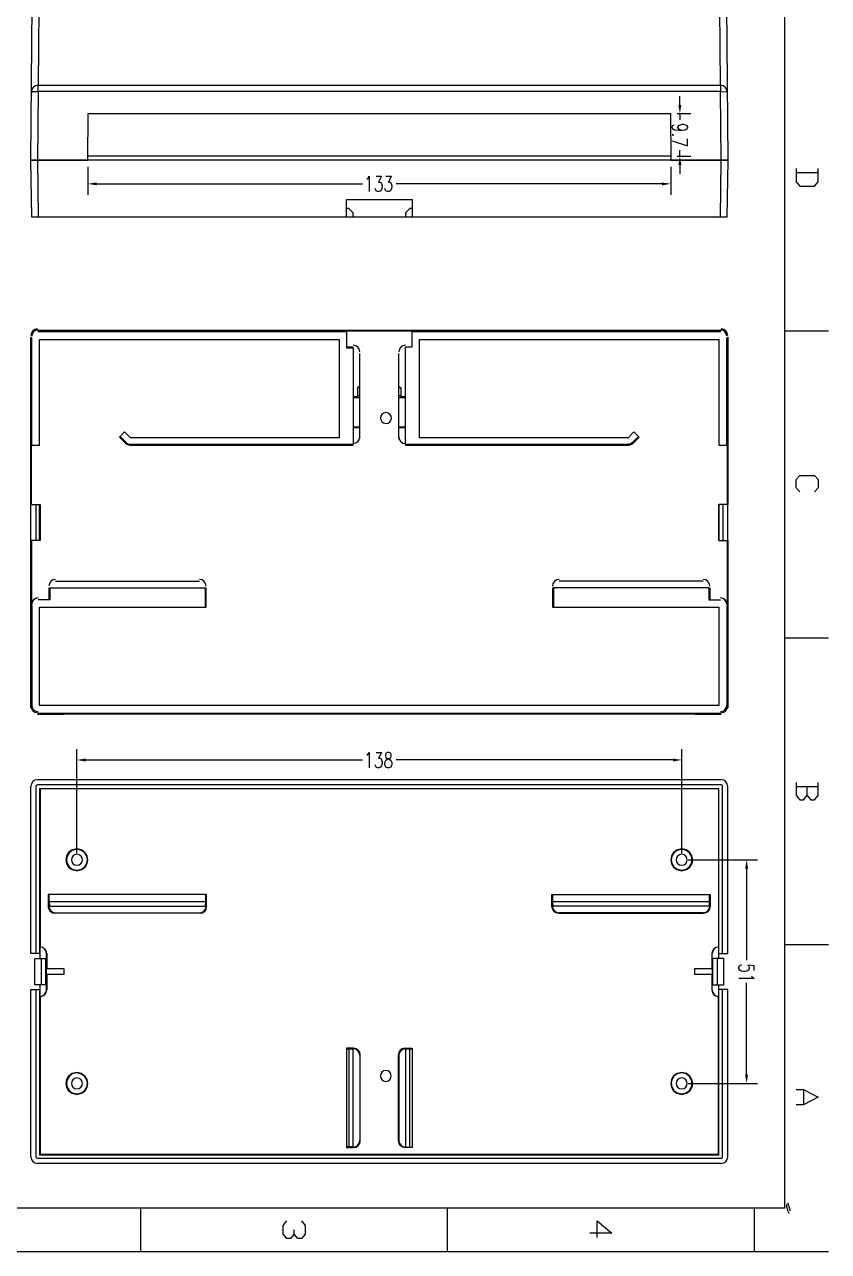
# Model space of a CAD drawing. Header units: millimetres. Extents: x 1731 to 2028, y 1528 to 1949.
# Drawn here: x 1844.6 to 2028, y 1528.9 to 1808.7 of the extents above; entities that cross this region are included whole.
import ezdxf

# ---------------------------------------------------------------- set-up
doc = ezdxf.new("R2010")
doc.units = ezdxf.units.MM
doc.layers.add('PDF_几何图形', color=7, linetype='Continuous')
doc.layers.add('PDF_实体填充', color=7, linetype='Continuous')

msp = doc.modelspace()

# ---------------------------------------------------------------- hatches: boundary and pattern name
at = {"layer": 'PDF_几何图形', "transparency": 33554559}
h = msp.add_hatch(color=256, dxfattribs=at)
h.paths.add_polyline_path([(2018.75, 1539.9), (2018.72, 1539.9), (2018.6, 1539.87), (2018.57, 1539.84), (2018.48, 1539.72), (2018.42, 1539.56)], flags=0)
h.paths.add_polyline_path([(2018.91, 1537.65), (2019, 1537.68), (2019.16, 1537.8), (2019.19, 1537.83), (2019.22, 1537.99)], flags=0)

# ---------------------------------------------------------------- linework, layer by layer
at = {"layer": 'PDF_几何图形', "lineweight": 25}
for points in [[(2027.97, 1948.8), (1731.06, 1948.8), (1731.06, 1528.88), (2027.97, 1528.88)], [(1847.81, 1813.92), (1847.81, 1812.43), (1847.66, 1794.84), (2003.36, 1794.84), (2003.36, 1793.36), (2004.84, 1793.33)], [(2003.33, 1794.84), (2003.18, 1812.43), (1847.81, 1812.43)], [(1846.14, 1793.33), (1846.17, 1793.36), (1846.27, 1793.36), (1846.3, 1793.33), (1846.36, 1793.33), (1846.45, 1793.36)], [(2003.3, 1764.74), (2003.49, 1777.74), (2003.36, 1793.36), (1847.66, 1793.36), (1847.53, 1777.74), (1847.72, 1764.74)], [(1847.66, 1793.36), (1847.66, 1794.84)], [(1994.07, 1790.33), (1994.07, 1792.34)], [(1993.48, 1788.33), (1996.57, 1788.33)], [(1994.07, 1788.33), (1994.07, 1786.94)], [(1994.66, 1784.5), (1994.13, 1784.59), (1993.82, 1784.81), (1993.64, 1785.15), (1993.64, 1785.27), (1993.82, 1785.61), (1994.13, 1785.82), (1994.66, 1785.95), (1994.81, 1785.95), (1995.31, 1785.82), (1995.64, 1785.61), (1995.8, 1785.27), (1995.8, 1785.15), (1995.64, 1784.81), (1995.31, 1784.59), (1994.66, 1784.5), (1993.82, 1784.5), (1992.99, 1784.59), (1992.5, 1784.81), (1992.31, 1785.15), (1992.31, 1785.36), (1992.5, 1785.7), (1992.8, 1785.82)], [(1992.31, 1782.15), (1995.8, 1781.01), (1995.8, 1782.58)], [(1994.07, 1778.63), (1994.07, 1780.02)], [(1991.97, 1778.63), (1859.02, 1778.63)], [(1993.48, 1778.63), (1996.57, 1778.63)], [(1994.07, 1776.63), (1994.07, 1774.62)], [(1859.02, 1776.22), (1859.02, 1769.83)], [(1922.67, 1773.41), (1922.88, 1773.57), (1923.22, 1774.06), (1923.22, 1770.57)], [(1924.77, 1774.06), (1926, 1774.06), (1925.32, 1772.74), (1925.66, 1772.74), (1925.91, 1772.58), (1926, 1772.4), (1926.13, 1771.9), (1926.13, 1771.56), (1926, 1771.07), (1925.79, 1770.73), (1925.45, 1770.57), (1925.11, 1770.57), (1924.77, 1770.73), (1924.68, 1770.91), (1924.55, 1771.25)], [(1927.02, 1774.06), (1928.23, 1774.06), (1927.58, 1772.74), (1927.92, 1772.74), (1928.13, 1772.58), (1928.23, 1772.4), (1928.35, 1771.9), (1928.35, 1771.56), (1928.23, 1771.07), (1928.01, 1770.73), (1927.67, 1770.57), (1927.36, 1770.57), (1927.02, 1770.73), (1926.9, 1770.91), (1926.77, 1771.25)], [(1992, 1776.22), (1992, 1769.83)], [(2020.62, 1775.81), (2020.62, 1772.81), (2021.45, 1771.83), (2024.79, 1771.83), (2025.62, 1772.81), (2025.62, 1775.81)], [(2025.62, 1774.82), (2020.62, 1774.82)], [(1861.02, 1772.33), (1921.65, 1772.33)], [(1990, 1772.33), (1929.34, 1772.33)], [(1918.04, 1764.74), (1918.04, 1768.72), (1932.98, 1768.72), (1932.98, 1764.74)], [(1919.55, 1764.74), (1919.55, 1765.73), (1918.53, 1766.72), (1918.04, 1766.72)], [(1932.98, 1766.72), (1932.45, 1766.72), (1931.47, 1765.73), (1931.47, 1764.74)], [(1932.98, 1738.66), (2003.3, 1738.66), (2003.49, 1738.87), (1847.53, 1738.87), (1853.52, 1738.87)], [(1847.53, 1738.87), (1847.72, 1738.66), (1918.04, 1738.66)], [(1932.98, 1712.73), (1932.98, 1712.85), (1932.45, 1712.85), (1931.47, 1712.88), (1931.47, 1735.14), (1932.98, 1735.14), (1932.98, 1738.72), (1918.04, 1738.72), (1918.04, 1734.92), (1919.55, 1734.92)], [(2003.49, 1738.87), (1997.5, 1738.87)], [(2017.99, 1738.83), (2027.97, 1738.83)], [(1846.24, 1712.73), (1846.24, 1737.17), (1846.02, 1737.36)], [(1846.17, 1691.02), (1846.17, 1676.02), (1846.24, 1676.02), (1846.24, 1653.08), (1846.02, 1652.87), (1846.02, 1737.36), (1846.02, 1699.23), (1848.15, 1699.23), (1848.15, 1691.02), (1846.02, 1691.02), (1846.02, 1652.87)], [(1846.17, 1699.23), (1846.17, 1712.73), (1848.03, 1712.73), (1848.03, 1736.87), (1916.34, 1736.87), (1916.34, 1714.42), (1868.77, 1714.42), (1867.41, 1715.78), (1866.21, 1714.58), (1867.63, 1713.19), (1867.94, 1712.94), (1868.28, 1712.79), (1868.68, 1712.73), (1919.55, 1712.73)], [(1918.04, 1735.14), (1919.55, 1735.14)], [(1918.04, 1735.01), (1918.53, 1735.01), (1919.55, 1734.98), (1919.55, 1712.88), (1918.53, 1712.85), (1918.04, 1712.85), (1918.04, 1712.73)], [(1984.66, 1714.73), (1983.24, 1713.31), (1982.99, 1713.13), (1982.68, 1713), (1982.34, 1712.94), (1982.34, 1712.73), (1982.71, 1712.79), (1983.08, 1712.94), (1983.39, 1713.19), (1984.78, 1714.58), (1983.57, 1715.78), (1982.25, 1714.42), (1934.68, 1714.42), (1934.68, 1736.87), (2002.99, 1736.87), (2002.99, 1712.73), (2004.84, 1712.73), (2004.84, 1699.23)], [(2004.78, 1712.73), (2004.78, 1737.17), (2005, 1737.36)], [(1921.03, 1714.24), (1921.03, 1733.62)], [(1929.95, 1714.24), (1929.95, 1733.62)], [(1920.54, 1723.78), (1919.55, 1723.78)], [(1919.55, 1723.62), (1921.03, 1723.62)], [(1920.54, 1726.05), (1920.82, 1726.05)], [(1921.03, 1725.81), (1920.54, 1725.81), (1920.54, 1723.65)], [(1920.6, 1724.04), (1921.03, 1724.04)], [(1930.48, 1723.65), (1930.48, 1725.81), (1929.95, 1725.81)], [(1929.95, 1723.62), (1931.47, 1723.62)], [(1929.98, 1726.05), (1930.2, 1726.05)], [(1931.47, 1723.78), (1930.48, 1723.78)], [(1921.03, 1716.86), (1919.55, 1716.86)], [(1919.55, 1716.74), (1921.03, 1716.74)], [(1931.47, 1716.86), (1929.95, 1716.86)], [(1929.95, 1716.74), (1931.47, 1716.74)], [(1866.36, 1714.73), (1867.75, 1713.31), (1868.03, 1713.13), (1868.34, 1713), (1868.68, 1712.94), (1919.55, 1712.94)], [(1867.75, 1713.31), (1867.63, 1713.19)], [(1868.68, 1712.73), (1868.68, 1712.94)], [(1931.47, 1712.94), (1982.34, 1712.94)], [(1931.47, 1712.73), (1982.34, 1712.73)], [(1983.39, 1713.19), (1983.24, 1713.31)], [(2021.45, 1702.09), (2020.62, 1703.02), (2020.62, 1704.9), (2021.45, 1705.83), (2024.79, 1705.83), (2025.62, 1704.9), (2025.62, 1703.02), (2024.79, 1702.09)], [(1847.13, 1699.23), (1847.13, 1691.02)], [(1848.03, 1691.02), (1848.03, 1699.23)], [(1848.15, 1698.15), (1848.06, 1698.15), (1848.06, 1698.62), (1848.06, 1691.61)], [(1848.06, 1698.62), (1848.09, 1698.62)], [(2002.99, 1691.02), (2002.99, 1699.23)], [(2003.89, 1699.23), (2003.89, 1691.02)], [(1848.15, 1692.13), (1848.06, 1692.13), (1848.06, 1691.61), (1848.09, 1691.61)], [(2004.84, 1691.02), (2004.84, 1676.02), (2004.78, 1676.02), (2004.78, 1653.08), (2005, 1652.87)], [(1851.61, 1681.7), (1884.51, 1681.7)], [(1999.38, 1681.7), (1966.5, 1681.7)], [(1850.34, 1680.22), (1850.34, 1677.5), (1847.72, 1677.5)], [(1964.99, 1680.22), (1964.99, 1675.8), (2002.99, 1675.8), (2002.99, 1653.39), (1848.03, 1653.39), (1848.03, 1675.8), (1886.03, 1675.8), (1886.03, 1680.22)], [(1850.12, 1680.22), (1850.12, 1677.5)], [(1850.22, 1677.5), (1850.22, 1679.2), (1850.28, 1680.22), (1885.84, 1680.22), (1885.9, 1679.2), (1885.9, 1677.5), (1886.03, 1677.5)], [(1885.81, 1680.22), (1885.81, 1675.8)], [(2000.77, 1677.5), (2000.77, 1679.2), (2000.74, 1680.22), (1965.15, 1680.22), (1965.11, 1679.2), (1965.11, 1677.5), (1964.99, 1677.5)], [(1965.21, 1680.22), (1965.21, 1675.8)], [(2000.68, 1680.22), (2000.68, 1677.5), (2003.3, 1677.5)], [(2000.89, 1680.22), (2000.89, 1677.5)], [(2017.99, 1668.84), (2027.97, 1668.84)], [(2003.49, 1651.39), (2003.3, 1651.57), (1847.72, 1651.57), (1847.53, 1651.39)], [(1997.5, 1651.39), (2003.49, 1651.39), (1847.53, 1651.39), (1853.52, 1651.39)], [(1856.51, 1619.68), (1856.51, 1643.45)], [(1922.67, 1642.03), (1922.88, 1642.19), (1923.22, 1642.68), (1923.22, 1639.19)], [(1924.77, 1642.68), (1926, 1642.68), (1925.32, 1641.35), (1925.66, 1641.35), (1925.91, 1641.2), (1926, 1641.01), (1926.13, 1640.52), (1926.13, 1640.18), (1926, 1639.69), (1925.79, 1639.35), (1925.45, 1639.19), (1925.11, 1639.19), (1924.77, 1639.35), (1924.68, 1639.53), (1924.55, 1639.87)], [(1994.5, 1619.68), (1994.5, 1643.45)], [(1858.52, 1640.95), (1921.65, 1640.95)], [(1992.5, 1640.95), (1929.34, 1640.95)], [(1848.15, 1595.67), (1848.15, 1596.81), (1846.02, 1596.81), (1846.02, 1634.93)], [(2003.83, 1596.81), (2003.83, 1634.93), (2003.76, 1635.12), (2003.64, 1635.24), (2003.49, 1635.27), (1847.53, 1635.27), (1847.35, 1635.24), (1847.22, 1635.12), (1847.19, 1634.93), (1847.19, 1596.81)], [(2003.49, 1636.45), (1847.53, 1636.45)], [(2002.87, 1634.35), (1848.12, 1634.35), (1847.99, 1634.47), (2002.99, 1634.47)], [(1847.99, 1634.47), (1847.99, 1596.81)], [(1848.12, 1634.35), (1848.12, 1598.29)], [(2002.99, 1596.81), (2002.99, 1634.47), (2002.87, 1634.35), (2002.87, 1598.29)], [(2002.96, 1596.81), (2005, 1596.81), (2005, 1634.93)], [(2020.62, 1635.81), (2020.62, 1632.82), (2021.45, 1631.83), (2022.29, 1631.83), (2023.12, 1632.82), (2023.12, 1634.83)], [(2025.62, 1634.83), (2020.62, 1634.83)], [(2023.12, 1632.82), (2023.95, 1631.83), (2024.79, 1631.83), (2025.62, 1632.82), (2025.62, 1635.81)], [(1995.98, 1618.2), (2011.79, 1618.2)], [(2009.29, 1616.2), (2009.29, 1595.27)], [(1886.03, 1610.3), (1886.03, 1607.61), (1886.12, 1607.49), (1886.12, 1610.3), (1850, 1610.3), (1850, 1607.49), (1850.12, 1607.61), (1850.12, 1610.3)], [(1850.22, 1608.6), (1850.28, 1607.61), (1885.84, 1607.61), (1885.9, 1608.6), (1850.22, 1608.6), (1850.22, 1610.3)], [(1885.9, 1608.6), (1885.9, 1610.3)], [(1964.99, 1610.3), (1964.99, 1607.61), (1964.9, 1607.49), (1964.9, 1610.3), (2000.99, 1610.3), (2000.99, 1607.49), (2000.89, 1607.61), (2000.89, 1610.3)], [(2000.77, 1610.3), (2000.77, 1608.6), (2000.74, 1607.61), (1965.15, 1607.61), (1965.11, 1608.6), (1965.11, 1610.3)], [(2000.77, 1608.6), (1965.11, 1608.6)], [(1848.06, 1598.29), (1848.06, 1596.81)], [(2002.96, 1595.67), (2002.93, 1598.29)], [(2017.99, 1598.86), (2027.97, 1598.86)], [(1849.63, 1592.09), (1849.63, 1588.54), (1849.57, 1588.54), (1849.57, 1589.68), (1846.91, 1589.68), (1846.91, 1595.67), (1849.57, 1595.67), (1849.57, 1596.81), (1849.63, 1596.81), (1849.63, 1593.29)], [(1848.43, 1589.68), (1848.43, 1595.67)], [(1849.41, 1589.68), (1849.41, 1595.67)], [(2001.39, 1592.09), (2001.39, 1588.54), (2001.45, 1588.54), (2001.45, 1589.68), (2004.1, 1589.68), (2004.1, 1595.67), (2001.45, 1595.67), (2001.45, 1596.81), (2001.39, 1596.81), (2001.39, 1593.29)], [(2001.6, 1589.68), (2001.6, 1595.67)], [(2002.59, 1595.67), (2002.59, 1589.68)], [(2011.05, 1592.92), (2011.05, 1594.03), (2009.54, 1594.15), (2009.72, 1594.03), (2009.88, 1593.69), (2009.88, 1593.38), (2009.72, 1593.04), (2009.38, 1592.83), (2008.89, 1592.7), (2008.55, 1592.7), (2008.05, 1592.83), (2007.71, 1593.04), (2007.53, 1593.38), (2007.53, 1593.69), (2007.71, 1594.03), (2007.87, 1594.15), (2008.21, 1594.28)], [(1846.02, 1550.44), (1846.02, 1588.6), (1848.15, 1588.6), (1848.15, 1589.68)], [(2002.93, 1587.05), (2002.96, 1589.68)], [(2010.37, 1591.68), (2010.55, 1591.47), (2011.05, 1591.13), (2007.53, 1591.13)], [(2009.29, 1569.21), (2009.29, 1590.14)], [(1847.19, 1588.6), (1847.19, 1550.44), (1847.22, 1550.29), (1847.35, 1550.17), (1847.53, 1550.13), (2003.49, 1550.13), (2003.64, 1550.17), (2003.76, 1550.29), (2003.83, 1550.44), (2003.83, 1588.6)], [(1848.12, 1587.05), (1848.12, 1551.06), (1847.99, 1550.94), (2002.99, 1550.94), (2002.99, 1588.6)], [(1847.99, 1588.6), (1847.99, 1550.94)], [(1848.06, 1588.6), (1848.06, 1587.05)], [(1848.12, 1551.06), (2002.87, 1551.06), (2002.87, 1587.05)], [(2005, 1550.44), (2005, 1588.6), (2002.96, 1588.6)], [(1918.04, 1575.08), (1919.55, 1575.08), (1919.64, 1575.2), (1918.04, 1575.2), (1918.04, 1552.6), (1919.64, 1552.6), (1919.55, 1552.7), (1918.04, 1552.7)], [(1932.98, 1575.08), (1931.47, 1575.08), (1931.34, 1575.2), (1932.98, 1575.2), (1932.98, 1552.6), (1931.34, 1552.6), (1931.47, 1552.7), (1932.98, 1552.7)], [(1918.04, 1552.79), (1918.53, 1552.79), (1919.55, 1552.85), (1919.55, 1574.92), (1918.53, 1574.98), (1918.04, 1574.98)], [(1918.53, 1574.98), (1918.53, 1552.79)], [(1932.98, 1574.98), (1932.45, 1574.98), (1931.47, 1574.92), (1931.47, 1552.7)], [(1932.45, 1552.7), (1932.45, 1574.98)], [(1995.98, 1567.21), (2011.79, 1567.21)], [(2020.62, 1565.83), (2022.29, 1565.83), (2025.62, 1564.07), (2022.29, 1562.34), (2020.62, 1562.34)], [(2022.29, 1565.83), (2022.29, 1562.34)], [(2002.87, 1551.06), (2002.99, 1550.94)], [(2003.49, 1548.96), (1847.53, 1548.96)], [(1871.02, 1538.85), (1871.02, 1528.88)], [(1941.01, 1538.85), (1941.01, 1528.88)], [(2010.99, 1538.85), (2010.99, 1528.88)], [(1906.06, 1532.8), (1905.23, 1531.81), (1904.39, 1531.81), (1903.56, 1532.8), (1903.56, 1534.81), (1904.39, 1535.83)], [(1907.73, 1535.83), (1908.56, 1534.81), (1908.56, 1532.8), (1907.73, 1531.81), (1906.89, 1531.81), (1906.06, 1532.8), (1906.06, 1533.82)], [(1975.21, 1532.09), (1975.21, 1535.83), (1978.54, 1533.02), (1973.54, 1533.02)]]:
    msp.add_lwpolyline(points, dxfattribs=at)
for points in [[(2017.99, 1938.83), (1741.03, 1938.83), (1741.03, 1538.85), (2017.99, 1538.85)], [(1846.24, 1764.74), (1846.02, 1777.74), (1846.42, 1821.94), (1847.9, 1821.94), (1847.9, 1823.42), (2003.12, 1823.42), (2003.12, 1821.94), (2004.6, 1821.94), (2005, 1777.74), (2004.78, 1764.74)], [(1859.02, 1777.74), (1859.11, 1788.33), (1991.91, 1788.33), (1992, 1777.74), (2005, 1777.74), (1846.02, 1777.74)], [(1992.65, 1783.48), (1992.5, 1783.6), (1992.31, 1783.48), (1992.5, 1783.35)], [(2005, 1699.23), (2002.96, 1699.23), (2002.96, 1691.02), (2005, 1691.02), (2005, 1652.87), (2005, 1737.36)], [(1927.36, 1642.68), (1927.02, 1642.53), (1926.9, 1642.19), (1926.9, 1641.85), (1927.02, 1641.54), (1927.24, 1641.35), (1927.67, 1641.2), (1928.01, 1641.01), (1928.23, 1640.71), (1928.35, 1640.37), (1928.35, 1639.87), (1928.23, 1639.53), (1928.13, 1639.35), (1927.79, 1639.19), (1927.36, 1639.19), (1927.02, 1639.35), (1926.9, 1639.53), (1926.77, 1639.87), (1926.77, 1640.37), (1926.9, 1640.71), (1927.11, 1641.01), (1927.45, 1641.2), (1927.92, 1641.35), (1928.13, 1641.54), (1928.23, 1641.85), (1928.23, 1642.19), (1928.13, 1642.53), (1927.79, 1642.68)], [(1851.51, 1606.01), (1851.61, 1606.1), (1884.51, 1606.1), (1884.61, 1606.01)], [(1999.5, 1606.01), (1999.38, 1606.1), (1966.5, 1606.1), (1966.38, 1606.01)], [(1849.51, 1593.29), (1849.51, 1592.09), (1853.61, 1592.09), (1853.61, 1593.29)], [(2001.51, 1593.29), (1997.37, 1593.29), (1997.37, 1592.09), (2001.51, 1592.09)], [(1921.03, 1554.18), (1921.16, 1554.09), (1921.16, 1573.69), (1921.03, 1573.6)], [(1929.86, 1554.09), (1929.86, 1573.69), (1929.95, 1573.6), (1929.95, 1554.18)]]:
    msp.add_lwpolyline(points, close=True, dxfattribs=at)
msp.add_arc((1851.52, 1607.53), 1.52, 181.5208, 269.6606, dxfattribs=at)
for points in [[(1847.66, 1794.84), (1846.81, 1794.78), (1846.17, 1794.2), (1846.14, 1793.33)], [(1846.45, 1793.36), (1846.85, 1793.36), (1847.25, 1793.36), (1847.66, 1793.36)], [(2004.84, 1793.33), (2004.8, 1794.26), (2004.26, 1794.74), (2003.36, 1794.84)], [(1847.53, 1739.26), (1846.71, 1739.27), (1846.01, 1738.57), (1846.02, 1737.74)], [(1847.53, 1739.26), (1846.71, 1739.27), (1846.01, 1738.57), (1846.02, 1737.74)], [(1847.72, 1739.04), (1846.94, 1739.1), (1846.17, 1738.34), (1846.24, 1737.56)], [(2004.78, 1737.56), (2004.78, 1738.33), (2004.11, 1739.11), (2003.3, 1739.04)], [(2005, 1737.74), (2005, 1738.54), (2004.3, 1739.28), (2003.49, 1739.26)], [(2005, 1737.74), (2005, 1738.54), (2004.3, 1739.28), (2003.49, 1739.26)], [(1921.03, 1734.01), (1921.09, 1734.84), (1920.33, 1735.53), (1919.55, 1735.52)], [(1931.47, 1735.52), (1930.62, 1735.51), (1929.99, 1734.85), (1929.95, 1734.01)], [(1929.98, 1724.04), (1930.15, 1724.04), (1930.31, 1724.04), (1930.48, 1724.04)], [(1926.99, 1720.16), (1925.34, 1720.04), (1925.36, 1717.8), (1926.99, 1717.66)], [(1926.99, 1717.66), (1928.66, 1717.76), (1928.69, 1720.07), (1926.99, 1720.16)], [(1919.55, 1713.11), (1920.38, 1713.13), (1921.06, 1713.78), (1921.03, 1714.62)], [(1929.95, 1714.62), (1929.95, 1713.83), (1930.66, 1713.09), (1931.47, 1713.11)], [(1851.61, 1682.09), (1850.89, 1682.17), (1850.1, 1681.4), (1850.12, 1680.64)], [(1886.03, 1680.61), (1886.01, 1681.38), (1885.32, 1682.15), (1884.51, 1682.09)], [(1966.5, 1682.09), (1965.7, 1682.16), (1964.99, 1681.39), (1964.99, 1680.61)], [(2000.89, 1680.61), (2000.9, 1681.39), (2000.19, 1682.16), (1999.38, 1682.09)], [(1847.66, 1677.89), (1846.89, 1677.92), (1846.1, 1677.2), (1846.17, 1676.41)], [(1847.72, 1677.89), (1846.95, 1677.92), (1846.16, 1677.2), (1846.24, 1676.41)], [(2004.78, 1676.41), (2004.77, 1677.24), (2004.13, 1677.9), (2003.3, 1677.89)], [(2004.84, 1676.41), (2004.83, 1677.24), (2004.2, 1677.9), (2003.36, 1677.89)], [(1846.24, 1653.47), (1846.16, 1652.66), (1846.93, 1651.95), (1847.72, 1651.96)], [(2003.3, 1651.96), (2004.2, 1652), (2004.74, 1652.59), (2004.78, 1653.47)], [(1846.02, 1653.25), (1846.04, 1652.42), (1846.69, 1651.75), (1847.53, 1651.77)], [(1846.02, 1653.25), (1846.04, 1652.42), (1846.69, 1651.75), (1847.53, 1651.77)], [(2003.49, 1651.77), (2004.3, 1651.72), (2004.99, 1652.49), (2005, 1653.25)], [(2003.49, 1651.77), (2004.3, 1651.72), (2004.99, 1652.49), (2005, 1653.25)], [(1847.53, 1636.45), (1846.65, 1636.42), (1846.05, 1635.81), (1846.02, 1634.93)], [(2005, 1634.93), (2005, 1635.73), (2004.3, 1636.47), (2003.49, 1636.45)], [(1856.51, 1620.7), (1853.2, 1620.5), (1853.18, 1615.9), (1856.51, 1615.7)], [(1856.51, 1620.58), (1853.35, 1620.42), (1853.35, 1615.98), (1856.51, 1615.79)], [(1856.51, 1615.7), (1859.86, 1615.88), (1859.81, 1620.54), (1856.51, 1620.7)], [(1856.51, 1615.79), (1859.7, 1615.97), (1859.71, 1620.43), (1856.51, 1620.58)], [(1994.5, 1620.7), (1991.2, 1620.58), (1991.16, 1615.83), (1994.5, 1615.7)], [(1994.5, 1620.58), (1991.31, 1620.46), (1991.31, 1615.94), (1994.5, 1615.79)], [(1994.5, 1615.7), (1997.84, 1615.9), (1997.81, 1620.5), (1994.5, 1620.7)], [(1994.5, 1615.79), (1997.65, 1615.97), (1997.66, 1620.43), (1994.5, 1620.58)], [(1856.51, 1619.44), (1854.86, 1619.41), (1854.88, 1616.99), (1856.51, 1616.94)], [(1856.51, 1616.94), (1858.18, 1617.01), (1858.21, 1619.39), (1856.51, 1619.44)], [(1994.5, 1619.44), (1992.81, 1619.39), (1992.84, 1617.01), (1994.5, 1616.94)], [(1994.5, 1616.94), (1996.13, 1617.05), (1996.16, 1619.35), (1994.5, 1619.44)], [(1850.12, 1607.61), (1850.12, 1606.79), (1850.8, 1606.12), (1851.61, 1606.1)], [(1884.51, 1606.1), (1885.25, 1606.06), (1886.07, 1606.87), (1886.03, 1607.61)], [(1884.61, 1606.01), (1885.48, 1606.05), (1886.07, 1606.6), (1886.12, 1607.49)], [(1964.9, 1607.49), (1964.9, 1606.62), (1965.54, 1606.05), (1966.38, 1606.01)], [(1964.99, 1607.61), (1964.97, 1606.8), (1965.71, 1606.1), (1966.5, 1606.1)], [(1999.38, 1606.1), (2000.17, 1606.1), (2000.92, 1606.8), (2000.89, 1607.61)], [(1999.5, 1606.01), (2000.35, 1606.05), (2000.98, 1606.62), (2000.99, 1607.49)], [(1849.57, 1596.81), (1849.52, 1597.62), (1848.92, 1598.35), (1848.06, 1598.29)], [(1849.63, 1596.81), (1849.58, 1597.62), (1848.98, 1598.35), (1848.12, 1598.29)], [(2002.87, 1598.29), (2002.02, 1598.34), (2001.43, 1597.6), (2001.39, 1596.81)], [(2002.93, 1598.29), (2002.08, 1598.34), (2001.5, 1597.6), (2001.45, 1596.81)], [(1848.06, 1587.05), (1848.96, 1587.12), (1849.49, 1587.63), (1849.57, 1588.54)], [(1848.12, 1587.05), (1849.02, 1587.12), (1849.55, 1587.63), (1849.63, 1588.54)], [(2001.39, 1588.54), (2001.47, 1587.64), (2001.97, 1587.14), (2002.87, 1587.05)], [(2001.45, 1588.54), (2001.53, 1587.64), (2002.04, 1587.14), (2002.93, 1587.05)], [(1921.03, 1573.6), (1921.08, 1574.38), (1920.34, 1575.14), (1919.55, 1575.08)], [(1921.16, 1573.69), (1921.13, 1574.57), (1920.52, 1575.17), (1919.64, 1575.2)], [(1931.34, 1575.2), (1930.47, 1575.15), (1929.89, 1574.56), (1929.86, 1573.69)], [(1931.47, 1575.08), (1930.74, 1575.2), (1929.91, 1574.31), (1929.95, 1573.6)], [(1856.51, 1569.71), (1853.2, 1569.51), (1853.18, 1564.9), (1856.51, 1564.7)], [(1856.51, 1569.58), (1853.35, 1569.47), (1853.37, 1564.91), (1856.51, 1564.83)], [(1856.51, 1564.7), (1859.86, 1564.88), (1859.81, 1569.54), (1856.51, 1569.71)], [(1856.51, 1564.83), (1859.7, 1564.92), (1859.72, 1569.46), (1856.51, 1569.58)], [(1926.99, 1570.17), (1925.37, 1570.06), (1925.34, 1567.75), (1926.99, 1567.67)], [(1926.99, 1567.67), (1928.69, 1567.72), (1928.65, 1570.09), (1926.99, 1570.17)], [(1994.5, 1569.71), (1991.2, 1569.58), (1991.16, 1564.84), (1994.5, 1564.7)], [(1994.5, 1569.58), (1991.31, 1569.52), (1991.33, 1564.85), (1994.5, 1564.83)], [(1994.5, 1564.7), (1997.84, 1564.9), (1997.81, 1569.51), (1994.5, 1569.71)], [(1994.5, 1564.83), (1997.64, 1564.89), (1997.65, 1569.49), (1994.5, 1569.58)], [(1856.51, 1568.44), (1854.86, 1568.42), (1854.88, 1565.99), (1856.51, 1565.94)], [(1856.51, 1565.94), (1858.18, 1566.01), (1858.21, 1568.39), (1856.51, 1568.44)], [(1994.5, 1568.44), (1992.81, 1568.39), (1992.84, 1566.01), (1994.5, 1565.94)], [(1994.5, 1565.94), (1996.13, 1566.05), (1996.16, 1568.36), (1994.5, 1568.44)], [(1919.55, 1552.7), (1920.39, 1552.74), (1921.03, 1553.3), (1921.03, 1554.18)], [(1919.64, 1552.6), (1920.44, 1552.53), (1921.17, 1553.3), (1921.16, 1554.09)], [(1929.86, 1554.09), (1929.84, 1553.31), (1930.55, 1552.55), (1931.34, 1552.6)], [(1929.95, 1554.18), (1929.98, 1553.37), (1930.65, 1552.69), (1931.47, 1552.7)], [(1846.02, 1550.44), (1846.07, 1549.55), (1846.66, 1549.01), (1847.53, 1548.96)], [(2003.49, 1548.96), (2004.31, 1548.96), (2004.98, 1549.63), (2005, 1550.44)], [(2018.42, 1539.56), (2018.4, 1539.39), (2018.34, 1539.25), (2018.42, 1539.04)], [(2018.42, 1539.04), (2018.47, 1538.72), (2018.58, 1538.51), (2018.63, 1538.2)], [(2018.97, 1539.04), (2018.82, 1539.3), (2018.87, 1539.62), (2018.75, 1539.9)], [(2019.25, 1538.11), (2019.25, 1538.37), (2019.05, 1538.76), (2018.97, 1539.04)], [(2018.63, 1538.2), (2018.7, 1538.02), (2018.75, 1537.77), (2018.91, 1537.65)]]:
    msp.add_open_spline(points, degree=3, dxfattribs=at)
at = {"layer": 'PDF_实体填充', "lineweight": 25, "transparency": 33554559}
for points in [[(1994.41, 1790.33), (1993.73, 1790.33), (1994.07, 1788.33)], [(1994.41, 1776.63), (1993.73, 1776.63), (1994.07, 1778.63)], [(1861.02, 1772.64), (1861.02, 1771.99), (1859.02, 1772.33)], [(1990, 1772.64), (1990, 1771.99), (1992, 1772.33)], [(1858.52, 1641.29), (1858.52, 1640.61), (1856.51, 1640.95)], [(1992.5, 1641.29), (1992.5, 1640.61), (1994.5, 1640.95)], [(2009.63, 1616.2), (2008.95, 1616.2), (2009.29, 1618.2)], [(2009.63, 1569.21), (2008.95, 1569.21), (2009.29, 1567.21)]]:
    msp.add_solid(points, dxfattribs=at)

doc.saveas('drawing.dxf')
